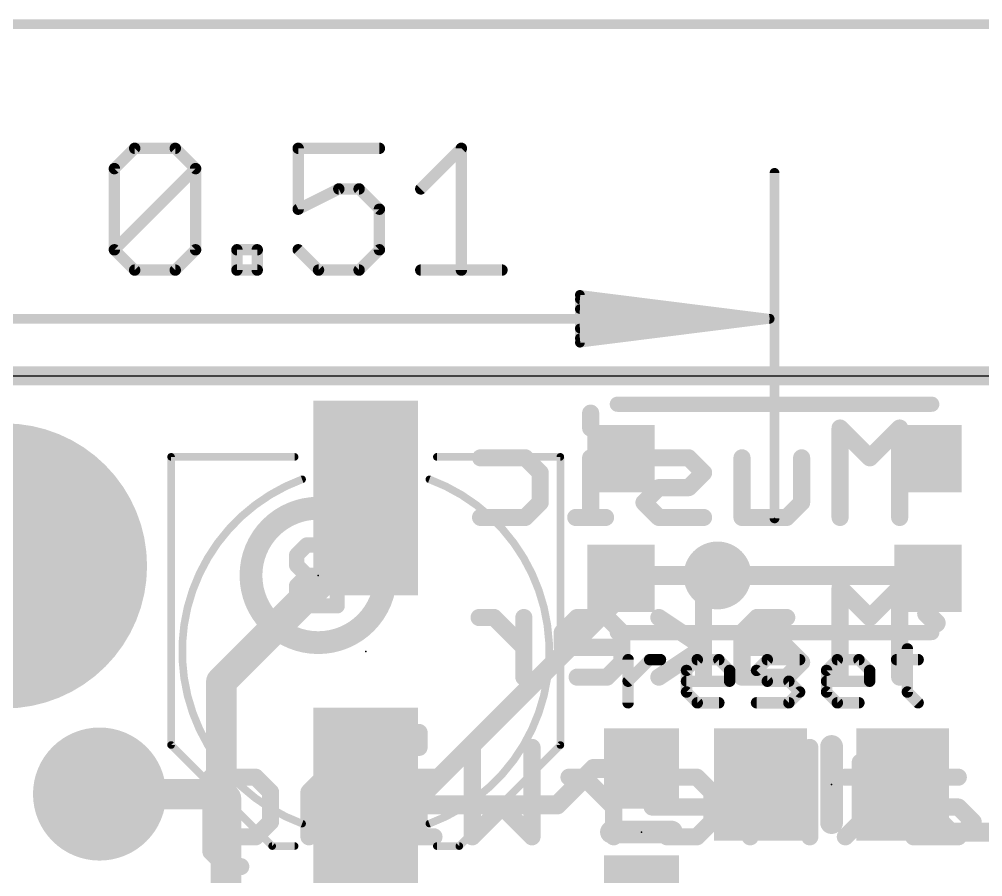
# Model space of a CAD drawing. Extents: x -11.9 to 58.8, y -5.3 to 30.8.
# Drawn here: x 2.74 to 15.61, y 16.17 to 27.62 of the extents above; entities that cross this region are included whole.
import ezdxf

# ---------------------------------------------------------------- set-up
doc = ezdxf.new("R2010")
doc.units = 0
for name, color, linetype in [('1', 12, 'CONTINUOUS'), ('16', 132, 'CONTINUOUS'), ('17', 110, 'CONTINUOUS'), ('18', 110, 'CONTINUOUS'), ('20', 53, 'CONTINUOUS'), ('21', 40, 'CONTINUOUS'), ('22', 6, 'CONTINUOUS'), ('23', 53, 'CONTINUOUS'), ('24', 53, 'CONTINUOUS'), ('47', 253, 'CONTINUOUS')]:
    doc.layers.add(name, color=color, linetype=linetype)

# ---------------------------------------------------------------- blocks, each defined once
blk = doc.blocks.new('RECT')
blk.add_solid([(-0.5, -0.5), (0.5, -0.5), (-0.5, 0.5), (0.5, 0.5)])
blk = doc.blocks.new('ROUNDP')
at = {"const_width": 0.5}
blk.add_lwpolyline([(0, -0.25, 1), (0, 0.25, 1), (0, -0.25)], format="xyb", dxfattribs=at)
blk = doc.blocks.new('ROUNDV')
at = {"const_width": 0.5}
blk.add_lwpolyline([(0, -0.25, 1), (0, 0.25, 1), (0, -0.25)], format="xyb", dxfattribs=at)

msp = doc.modelspace()

# ---------------------------------------------------------------- linework, layer by layer
at = {"layer": '1'}
for points, const_width in [([(0, 22.86), (17.78, 22.86)], 0.254), ([(7.366, 20.701), (7.366, 21.227)], 0.4064), ([(5.4365, 18.7715), (7.366, 20.701)], 0.4064), ([(11.011, 20.155), (10.777, 20.155)], 0.254), ([(11.011, 20.155), (11.049, 20.193)], 0.254), ([(11.049, 20.193), (12.065, 20.193)], 0.254), ([(14.839, 20.193), (12.065, 20.193)], 0.254), ([(14.877, 20.155), (14.839, 20.193)], 0.254), ([(5.4365, 17.272), (5.4365, 18.7715)], 0.4064), ([(9.924, 17.127), (10.411, 17.614)], 0.254), ([(10.411, 17.614), (11.049, 17.614)], 0.254), ([(14.539, 17.399), (15.174, 16.764)], 0.254), ([(3.81, 17.272), (5.4365, 17.272)], 0.4064), ([(5.4365, 17.272), (5.5, 17.2085)], 0.4064), ([(5.5, 8.13), (5.5, 17.2085)], 0.4064), ([(9.924, 17.127), (7.366, 17.127)], 0.254), ([(15.174, 16.764), (16.168, 16.764)], 0.254)]:
    msp.add_lwpolyline(points, dxfattribs=dict(at, const_width=const_width))
for points, const_width in [([(7.4676, 21.227, 1), (7.2644, 21.227)], 0.2032), ([(7.4378, 20.6292, 1), (7.2942, 20.7728)], 0.2032), ([(7.2644, 20.701, 1), (7.4676, 20.701)], 0.2032), ([(10.777, 20.2185, 1), (10.777, 20.0915)], 0.127), ([(10.9661, 20.1999, 1), (11.0559, 20.1101)], 0.127), ([(11.049, 20.2565, 1), (11.049, 20.1295)], 0.127), ([(11.0939, 20.1481, 1), (11.0041, 20.2379)], 0.127), ([(11.011, 20.0915, 1), (11.011, 20.2185)], 0.127), ([(12.065, 20.2565, 1), (12.065, 20.1295)], 0.127), ([(12.065, 20.1295, 1), (12.065, 20.2565)], 0.127), ([(14.8839, 20.2379, 1), (14.7941, 20.1481)], 0.127), ([(14.8321, 20.1101, 1), (14.9219, 20.1999)], 0.127), ([(14.839, 20.1295, 1), (14.839, 20.2565)], 0.127), ([(5.5381, 18.7715, 1), (5.3349, 18.7715)], 0.2032), ([(5.3647, 18.8433, 1), (5.5083, 18.6997)], 0.2032), ([(10.411, 17.6775, 1), (10.411, 17.5505)], 0.127), ([(10.4559, 17.5691, 1), (10.3661, 17.6589)], 0.127), ([(11.049, 17.5505, 1), (11.049, 17.6775)], 0.127), ([(14.5839, 17.4439, 1), (14.4941, 17.3541)], 0.127), ([(3.81, 17.3736, 1), (3.81, 17.1704)], 0.2032), ([(5.5083, 17.3438, 1), (5.3647, 17.2002)], 0.2032), ([(5.6016, 17.2085, 1), (5.3984, 17.2085)], 0.2032), ([(5.4282, 17.1367, 1), (5.5718, 17.2803)], 0.2032), ([(5.4365, 17.1704, 1), (5.4365, 17.3736)], 0.2032), ([(5.3349, 17.272, 1), (5.5381, 17.272)], 0.2032), ([(7.366, 17.1905, 1), (7.366, 17.0635)], 0.127), ([(9.924, 17.0635, 1), (9.924, 17.1905)], 0.127), ([(9.8791, 17.1719, 1), (9.9689, 17.0821)], 0.127), ([(15.174, 16.8275, 1), (15.174, 16.7005)], 0.127), ([(15.1291, 16.7191, 1), (15.2189, 16.8089)], 0.127)]:
    msp.add_lwpolyline(points, format="xyb", dxfattribs=dict(at, const_width=const_width))
at = {"layer": '16', "const_width": 0.254}
for points in [[(0, 22.86), (50.8, 22.86)], [(7.493, 16.637), (11.049, 20.193)], [(11.049, 20.193), (12.065, 20.193)], [(14.986, 19.558), (14.859, 19.685)], [(7.493, 7.366), (7.493, 16.637)]]:
    msp.add_lwpolyline(points, dxfattribs=at)
at = {"layer": '16', "const_width": 0.127}
for points in [[(11.049, 20.2565, 1), (11.049, 20.1295)], [(11.0939, 20.1481, 1), (11.0041, 20.2379)], [(12.065, 20.1295, 1), (12.065, 20.2565)], [(14.9039, 19.7299, 1), (14.8141, 19.6401)], [(14.9411, 19.5131, 1), (15.0309, 19.6029)], [(7.5565, 16.637, 1), (7.4295, 16.637)], [(7.4481, 16.6819, 1), (7.5379, 16.5921)]]:
    msp.add_lwpolyline(points, format="xyb", dxfattribs=at)
at = {"layer": '20'}
msp.add_line((2.54, 22.86), (48.26, 22.86), dxfattribs=at)
at = {"layer": '21'}
for points, const_width in [([(10.727, 22.4804), (14.927, 22.4804)], 0.2032), ([(4.766, 17.927), (4.766, 21.777)], 0.1016), ([(4.766, 21.777), (6.416, 21.777)], 0.1016), ([(8.316, 21.777), (9.966, 21.777)], 0.1016), ([(9.966, 21.777), (9.966, 17.927)], 0.1016), ([(14.927, 19.4296), (10.727, 19.4296)], 0.2032), ([(14.6014, 19.2115), (14.6014, 18.6353)], 0.1524), ([(10.8712, 18.4912), (10.8712, 19.0674)], 0.1524), ([(10.8712, 18.7793), (11.1593, 19.0674)], 0.1524), ([(11.1593, 19.0674), (11.3034, 19.0674)], 0.1524), ([(11.6508, 18.9234), (11.7949, 19.0674)], 0.1524), ([(11.7949, 19.0674), (12.083, 19.0674)], 0.1524), ([(12.083, 19.0674), (12.227, 18.9234)], 0.1524), ([(12.5863, 18.9234), (12.7304, 19.0674)], 0.1524), ([(12.7304, 19.0674), (13.1625, 19.0674)], 0.1524), ([(13.5218, 18.9234), (13.6659, 19.0674)], 0.1524), ([(13.6659, 19.0674), (13.954, 19.0674)], 0.1524), ([(13.954, 19.0674), (14.0981, 18.9234)], 0.1524), ([(14.4574, 19.0674), (14.7455, 19.0674)], 0.1524), ([(11.6508, 18.6353), (11.6508, 18.9234)], 0.1524), ([(12.227, 18.9234), (12.227, 18.7793)], 0.1524), ([(12.7304, 18.7793), (12.5863, 18.9234)], 0.1524), ([(13.5218, 18.6353), (13.5218, 18.9234)], 0.1524), ([(14.0981, 18.9234), (14.0981, 18.7793)], 0.1524), ([(12.227, 18.7793), (11.6508, 18.7793)], 0.1524), ([(13.0185, 18.7793), (12.7304, 18.7793)], 0.1524), ([(13.1625, 18.6353), (13.0185, 18.7793)], 0.1524), ([(14.0981, 18.7793), (13.5218, 18.7793)], 0.1524), ([(11.7949, 18.4912), (11.6508, 18.6353)], 0.1524), ([(13.0185, 18.4912), (13.1625, 18.6353)], 0.1524), ([(13.6659, 18.4912), (13.5218, 18.6353)], 0.1524), ([(14.6014, 18.6353), (14.7455, 18.4912)], 0.1524), ([(12.083, 18.4912), (11.7949, 18.4912)], 0.1524), ([(12.5863, 18.4912), (13.0185, 18.4912)], 0.1524), ([(13.954, 18.4912), (13.6659, 18.4912)], 0.1524), ([(13.589, 16.891), (13.589, 17.907)], 0.3048), ([(6.116, 16.577), (4.766, 17.927)], 0.1016), ([(9.966, 17.927), (8.616, 16.577)], 0.1016), ([(11.449, 16.764), (10.649, 16.764)], 0.3048), ([(6.416, 16.577), (6.116, 16.577)], 0.1016), ([(8.616, 16.577), (8.316, 16.577)], 0.1016)]:
    msp.add_lwpolyline(points, dxfattribs=dict(at, const_width=const_width))
for points, const_width in [([(10.727, 22.5312, 1), (10.727, 22.4296)], 0.1016), ([(14.927, 22.4296, 1), (14.927, 22.5312)], 0.1016), ([(4.7914, 21.777, 1), (4.7406, 21.777)], 0.0508), ([(4.766, 21.8024, 1), (4.766, 21.7516)], 0.0508), ([(6.416, 21.7516, 1), (6.416, 21.8024)], 0.0508), ([(8.316, 21.8024, 1), (8.316, 21.7516)], 0.0508), ([(9.9914, 21.777, 1), (9.9406, 21.777)], 0.0508), ([(9.966, 21.7516, 1), (9.966, 21.8024)], 0.0508), ([(6.516, 21.477, 0.6965), (6.516, 16.877)], 0.1016), ([(6.5248, 21.4532, 1), (6.5072, 21.5008)], 0.0508), ([(8.216, 16.877, 0.6965), (8.216, 21.477)], 0.1016), ([(8.2248, 21.5008, 1), (8.2072, 21.4532)], 0.0508), ([(10.727, 19.4804, 1), (10.727, 19.3788)], 0.1016), ([(14.927, 19.3788, 1), (14.927, 19.4804)], 0.1016), ([(14.6395, 19.2115, 1), (14.5633, 19.2115)], 0.0762), ([(10.9093, 19.0674, 1), (10.8331, 19.0674)], 0.0762), ([(11.1593, 19.1055, 1), (11.1593, 19.0293)], 0.0762), ([(11.1863, 19.0405, 1), (11.1324, 19.0944)], 0.0762), ([(11.3034, 19.0293, 1), (11.3034, 19.1055)], 0.0762), ([(11.7949, 19.1055, 1), (11.7949, 19.0293)], 0.0762), ([(11.8218, 19.0405, 1), (11.7679, 19.0944)], 0.0762), ([(12.1099, 19.0944, 1), (12.056, 19.0405)], 0.0762), ([(12.083, 19.0293, 1), (12.083, 19.1055)], 0.0762), ([(12.7304, 19.1055, 1), (12.7304, 19.0293)], 0.0762), ([(12.7573, 19.0405, 1), (12.7034, 19.0944)], 0.0762), ([(13.1625, 19.0293, 1), (13.1625, 19.1055)], 0.0762), ([(13.6659, 19.1055, 1), (13.6659, 19.0293)], 0.0762), ([(13.6928, 19.0405, 1), (13.6389, 19.0944)], 0.0762), ([(13.9809, 19.0944, 1), (13.9271, 19.0405)], 0.0762), ([(13.954, 19.0293, 1), (13.954, 19.1055)], 0.0762), ([(14.4574, 19.1055, 1), (14.4574, 19.0293)], 0.0762), ([(14.7455, 19.0293, 1), (14.7455, 19.1055)], 0.0762), ([(11.6889, 18.9234, 1), (11.6127, 18.9234)], 0.0762), ([(11.6239, 18.9503, 1), (11.6777, 18.8964)], 0.0762), ([(12.2651, 18.9234, 1), (12.1889, 18.9234)], 0.0762), ([(12.2001, 18.8964, 1), (12.254, 18.9503)], 0.0762), ([(12.6133, 18.9503, 1), (12.5594, 18.8964)], 0.0762), ([(12.5594, 18.9503, 1), (12.6133, 18.8964)], 0.0762), ([(13.5599, 18.9234, 1), (13.4837, 18.9234)], 0.0762), ([(13.4949, 18.9503, 1), (13.5488, 18.8964)], 0.0762), ([(14.1362, 18.9234, 1), (14.06, 18.9234)], 0.0762), ([(14.0711, 18.8964, 1), (14.125, 18.9503)], 0.0762), ([(10.8443, 18.8063, 1), (10.8981, 18.7524)], 0.0762), ([(11.6508, 18.8174, 1), (11.6508, 18.7412)], 0.0762), ([(12.1889, 18.7793, 1), (12.2651, 18.7793)], 0.0762), ([(12.227, 18.7412, 1), (12.227, 18.8174)], 0.0762), ([(12.7304, 18.8174, 1), (12.7304, 18.7412)], 0.0762), ([(12.7034, 18.7524, 1), (12.7573, 18.8063)], 0.0762), ([(13.0454, 18.8063, 1), (12.9915, 18.7524)], 0.0762), ([(13.0185, 18.7412, 1), (13.0185, 18.8174)], 0.0762), ([(13.5218, 18.8174, 1), (13.5218, 18.7412)], 0.0762), ([(14.06, 18.7793, 1), (14.1362, 18.7793)], 0.0762), ([(14.0981, 18.7412, 1), (14.0981, 18.8174)], 0.0762), ([(11.6777, 18.6622, 1), (11.6239, 18.6083)], 0.0762), ([(11.6127, 18.6353, 1), (11.6889, 18.6353)], 0.0762), ([(13.1895, 18.6083, 1), (13.1356, 18.6622)], 0.0762), ([(13.1356, 18.6083, 1), (13.1895, 18.6622)], 0.0762), ([(13.5488, 18.6622, 1), (13.4949, 18.6083)], 0.0762), ([(13.4837, 18.6353, 1), (13.5599, 18.6353)], 0.0762), ([(14.6284, 18.6622, 1), (14.5745, 18.6083)], 0.0762), ([(14.5633, 18.6353, 1), (14.6395, 18.6353)], 0.0762), ([(11.7949, 18.5293, 1), (11.7949, 18.4531)], 0.0762), ([(11.7679, 18.4643, 1), (11.8218, 18.5181)], 0.0762), ([(12.083, 18.4531, 1), (12.083, 18.5293)], 0.0762), ([(12.5863, 18.5293, 1), (12.5863, 18.4531)], 0.0762), ([(12.9915, 18.5181, 1), (13.0454, 18.4643)], 0.0762), ([(13.0185, 18.4531, 1), (13.0185, 18.5293)], 0.0762), ([(13.6659, 18.5293, 1), (13.6659, 18.4531)], 0.0762), ([(13.6389, 18.4643, 1), (13.6928, 18.5181)], 0.0762), ([(13.954, 18.4531, 1), (13.954, 18.5293)], 0.0762), ([(14.7185, 18.4643, 1), (14.7724, 18.5181)], 0.0762), ([(10.8331, 18.4912, 1), (10.9093, 18.4912)], 0.0762), ([(13.6652, 17.907, 1), (13.5128, 17.907)], 0.1524), ([(4.784, 17.945, 1), (4.748, 17.909)], 0.0508), ([(4.7406, 17.927, 1), (4.7914, 17.927)], 0.0508), ([(9.9406, 17.927, 1), (9.9914, 17.927)], 0.0508), ([(9.984, 17.909, 1), (9.948, 17.945)], 0.0508), ([(6.5072, 16.8532, 1), (6.5248, 16.9008)], 0.0508), ([(8.2072, 16.9008, 1), (8.2248, 16.8532)], 0.0508), ([(10.649, 16.8402, 1), (10.649, 16.6878)], 0.1524), ([(11.449, 16.6878, 1), (11.449, 16.8402)], 0.1524), ([(13.5128, 16.891, 1), (13.6652, 16.891)], 0.1524), ([(6.116, 16.6024, 1), (6.116, 16.5516)], 0.0508), ([(6.098, 16.559, 1), (6.134, 16.595)], 0.0508), ([(6.416, 16.5516, 1), (6.416, 16.6024)], 0.0508), ([(8.316, 16.6024, 1), (8.316, 16.5516)], 0.0508), ([(8.598, 16.595, 1), (8.634, 16.559)], 0.0508), ([(8.616, 16.5516, 1), (8.616, 16.6024)], 0.0508)]:
    msp.add_lwpolyline(points, format="xyb", dxfattribs=dict(at, const_width=const_width))
at = {"layer": '22'}
for points, const_width in [([(10.3704, 22.3617), (10.3704, 22.1625)], 0.2286), ([(14.1005, 21.7642), (13.7022, 22.1625)], 0.2286), ([(13.7022, 22.1625), (13.7022, 20.9677)], 0.2286), ([(14.4987, 22.1625), (14.1005, 21.7642)], 0.2286), ([(14.4987, 20.9677), (14.4987, 22.1625)], 0.2286), ([(8.8999, 21.7642), (9.4973, 21.7642)], 0.2286), ([(9.4973, 21.7642), (9.6964, 21.5651)], 0.2286), ([(10.5696, 21.7642), (10.3704, 21.7642)], 0.2286), ([(10.3704, 21.7642), (10.3704, 20.9677)], 0.2286), ([(11.6801, 21.7642), (11.0827, 21.7642)], 0.2286), ([(11.8793, 21.5651), (11.6801, 21.7642)], 0.2286), ([(12.3925, 20.9677), (12.3925, 21.7642)], 0.2286), ([(13.189, 21.7642), (13.189, 21.1668)], 0.2286), ([(9.6964, 21.5651), (9.6964, 21.1668)], 0.2286), ([(11.6801, 21.366), (11.8793, 21.5651)], 0.2286), ([(11.0827, 21.1668), (11.2819, 21.366)], 0.2286), ([(11.2819, 21.366), (11.6801, 21.366)], 0.2286), ([(9.6964, 21.1668), (9.4973, 20.9677)], 0.2286), ([(11.2819, 20.9677), (11.0827, 21.1668)], 0.2286), ([(13.189, 21.1668), (12.9899, 20.9677)], 0.2286), ([(9.4973, 20.9677), (8.8999, 20.9677)], 0.2286), ([(10.5696, 20.9677), (10.1713, 20.9677)], 0.2286), ([(11.8793, 20.9677), (11.2819, 20.9677)], 0.2286), ([(12.9899, 20.9677), (12.3925, 20.9677)], 0.2286), ([(6.5783, 20.6001), (6.4427, 20.4645)], 0.2032), ([(6.985, 20.6001), (6.5783, 20.6001)], 0.2032), ([(6.985, 19.7866), (6.985, 20.6001)], 0.2032), ([(6.4427, 20.4645), (6.4427, 20.3289)], 0.2032), ([(6.4427, 20.3289), (6.5783, 20.1933)], 0.2032), ([(6.5783, 20.1933), (6.4427, 20.0578)], 0.2032), ([(6.985, 20.1933), (6.5783, 20.1933)], 0.2032), ([(6.4427, 20.0578), (6.4427, 19.9222)], 0.2032), ([(11.8793, 18.8341), (11.8793, 20.0289)], 0.2286), ([(14.1005, 19.6306), (13.7022, 20.0289)], 0.2286), ([(13.7022, 20.0289), (13.7022, 18.8341)], 0.2286), ([(14.4987, 20.0289), (14.1005, 19.6306)], 0.2286), ([(14.4987, 18.8341), (14.4987, 20.0289)], 0.2286), ([(6.4427, 19.9222), (6.5783, 19.7866)], 0.2032), ([(6.5783, 19.7866), (6.985, 19.7866)], 0.2032), ([(9.0798, 19.6306), (8.8807, 19.6306)], 0.2286), ([(9.4781, 19.2324), (9.0798, 19.6306)], 0.2286), ([(9.4781, 18.8341), (9.4781, 19.6306)], 0.2286), ([(10.1904, 19.6306), (9.9913, 19.4315)], 0.2286), ([(10.5887, 19.6306), (10.1904, 19.6306)], 0.2286), ([(10.7878, 19.4315), (10.5887, 19.6306)], 0.2286), ([(11.8793, 19.2324), (11.2819, 19.6306)], 0.2286), ([(12.5916, 19.6306), (12.3925, 19.4315)], 0.2286), ([(12.9899, 19.6306), (12.5916, 19.6306)], 0.2286), ([(9.9913, 19.4315), (9.9913, 19.2324)], 0.2286), ([(10.7878, 19.0332), (10.7878, 19.4315)], 0.2286), ([(12.3925, 19.4315), (12.3925, 18.8341)], 0.2286), ([(9.9913, 19.2324), (10.7878, 19.2324)], 0.2286), ([(11.2819, 18.8341), (11.8793, 19.2324)], 0.2286), ([(12.9899, 19.2324), (12.3925, 19.2324)], 0.2286), ([(13.189, 19.0332), (12.9899, 19.2324)], 0.2286), ([(10.5887, 18.8341), (10.7878, 19.0332)], 0.2286), ([(12.9899, 18.8341), (13.189, 19.0332)], 0.2286), ([(10.1904, 18.8341), (10.5887, 18.8341)], 0.2286), ([(12.3925, 18.8341), (12.9899, 18.8341)], 0.2286), ([(8.0784, 18.0945), (8.0784, 17.8953)], 0.2286), ([(8.7907, 16.7005), (8.7907, 17.8953)], 0.2286), ([(9.5873, 17.8953), (9.5873, 16.7005)], 0.2286), ([(13.2982, 17.8953), (13.2982, 16.7005)], 0.2286), ([(13.9722, 17.6962), (13.9722, 16.8996)], 0.2286), ([(5.2981, 16.5014), (5.2981, 17.497)], 0.2286), ([(5.2981, 17.497), (5.8955, 17.497)], 0.2286), ([(5.8955, 17.497), (6.0947, 17.2979)], 0.2286), ([(6.807, 17.497), (6.6078, 17.2979)], 0.2286), ([(7.4044, 17.497), (6.807, 17.497)], 0.2286), ([(7.4044, 16.7005), (7.4044, 17.497)], 0.2286), ([(8.2775, 17.497), (8.0784, 17.497)], 0.2286), ([(8.0784, 17.497), (8.0784, 16.7005)], 0.2286), ([(10.2804, 17.497), (10.0813, 17.497)], 0.2286), ([(10.6787, 17.0988), (10.2804, 17.497)], 0.2286), ([(10.6787, 16.7005), (10.6787, 17.497)], 0.2286), ([(11.391, 17.497), (11.1919, 17.2979)], 0.2286), ([(11.7893, 17.497), (11.391, 17.497)], 0.2286), ([(11.9884, 17.2979), (11.7893, 17.497)], 0.2286), ([(12.7007, 17.497), (12.5016, 17.2979)], 0.2286), ([(13.099, 17.497), (12.7007, 17.497)], 0.2286), ([(13.2982, 17.2979), (13.099, 17.497)], 0.2286), ([(14.1713, 17.497), (13.773, 17.497)], 0.2286), ([(14.8836, 17.497), (14.6845, 17.2979)], 0.2286), ([(15.2819, 17.497), (14.8836, 17.497)], 0.2286), ([(6.0947, 17.2979), (6.0947, 16.8996)], 0.2286), ([(6.6078, 17.2979), (6.6078, 16.7005)], 0.2286), ([(11.1919, 17.2979), (11.1919, 17.0988)], 0.2286), ([(11.9884, 16.8996), (11.9884, 17.2979)], 0.2286), ([(12.5016, 17.2979), (12.5016, 16.7005)], 0.2286), ([(14.6845, 17.2979), (14.6845, 16.7005)], 0.2286), ([(9.189, 17.0988), (8.7907, 16.7005)], 0.2286), ([(9.5873, 16.7005), (9.189, 17.0988)], 0.2286), ([(11.1919, 17.0988), (11.9884, 17.0988)], 0.2286), ([(15.2819, 17.0988), (14.6845, 17.0988)], 0.2286), ([(15.481, 16.8996), (15.2819, 17.0988)], 0.2286), ([(6.0947, 16.8996), (5.8955, 16.7005)], 0.2286), ([(11.7893, 16.7005), (11.9884, 16.8996)], 0.2286), ([(13.9722, 16.8996), (13.773, 16.7005)], 0.2286), ([(15.2819, 16.7005), (15.481, 16.8996)], 0.2286), ([(5.8955, 16.7005), (5.2981, 16.7005)], 0.2286), ([(8.2775, 16.7005), (7.8793, 16.7005)], 0.2286), ([(11.391, 16.7005), (11.7893, 16.7005)], 0.2286), ([(14.6845, 16.7005), (15.2819, 16.7005)], 0.2286), ([(5.4973, 16.3022), (5.2981, 16.5014)], 0.2286), ([(5.6964, 16.3022), (5.4973, 16.3022)], 0.2286)]:
    msp.add_lwpolyline(points, dxfattribs=dict(at, const_width=const_width))
for points, const_width in [([(10.4276, 22.3617, 1), (10.3133, 22.3617)], 0.1143), ([(13.7593, 22.1625, 1), (13.645, 22.1625)], 0.1143), ([(13.7426, 22.2029, 1), (13.6618, 22.1221)], 0.1143), ([(14.5559, 22.1625, 1), (14.4416, 22.1625)], 0.1143), ([(14.5391, 22.1221, 1), (14.4583, 22.2029)], 0.1143), ([(10.3133, 22.1625, 1), (10.4276, 22.1625)], 0.1143), ([(8.8999, 21.8214, 1), (8.8999, 21.7071)], 0.1143), ([(9.5377, 21.8047, 1), (9.4569, 21.7238)], 0.1143), ([(9.4973, 21.7071, 1), (9.4973, 21.8214)], 0.1143), ([(10.3704, 21.8214, 1), (10.3704, 21.7071)], 0.1143), ([(10.4276, 21.7642, 1), (10.3133, 21.7642)], 0.1143), ([(10.5696, 21.7071, 1), (10.5696, 21.8214)], 0.1143), ([(11.0827, 21.8214, 1), (11.0827, 21.7071)], 0.1143), ([(11.7206, 21.8047, 1), (11.6397, 21.7238)], 0.1143), ([(11.6801, 21.7071, 1), (11.6801, 21.8214)], 0.1143), ([(12.4496, 21.7642, 1), (12.3353, 21.7642)], 0.1143), ([(13.2462, 21.7642, 1), (13.1319, 21.7642)], 0.1143), ([(14.06, 21.8047, 1), (14.1409, 21.7238)], 0.1143), ([(14.06, 21.7238, 1), (14.1409, 21.8047)], 0.1143), ([(9.7536, 21.5651, 1), (9.6393, 21.5651)], 0.1143), ([(9.656, 21.5247, 1), (9.7368, 21.6055)], 0.1143), ([(11.9197, 21.5247, 1), (11.8389, 21.6055)], 0.1143), ([(11.8389, 21.5247, 1), (11.9197, 21.6055)], 0.1143), ([(11.2819, 21.4231, 1), (11.2819, 21.3088)], 0.1143), ([(11.3223, 21.3256, 1), (11.2415, 21.4064)], 0.1143), ([(11.6397, 21.4064, 1), (11.7206, 21.3256)], 0.1143), ([(11.6801, 21.3088, 1), (11.6801, 21.4231)], 0.1143), ([(6.731, 19.295, 1), (6.731, 21.091, 1), (6.731, 19.295)], 0.3048), ([(9.7368, 21.1264, 1), (9.656, 21.2072)], 0.1143), ([(11.1231, 21.2072, 1), (11.0423, 21.1264)], 0.1143), ([(11.0423, 21.2072, 1), (11.1231, 21.1264)], 0.1143), ([(13.2294, 21.1264, 1), (13.1486, 21.2072)], 0.1143), ([(9.6393, 21.1668, 1), (9.7536, 21.1668)], 0.1143), ([(13.1319, 21.1668, 1), (13.2462, 21.1668)], 0.1143), ([(8.8999, 21.0249, 1), (8.8999, 20.9106)], 0.1143), ([(9.4569, 21.0081, 1), (9.5377, 20.9273)], 0.1143), ([(9.4973, 20.9106, 1), (9.4973, 21.0249)], 0.1143), ([(10.1713, 21.0249, 1), (10.1713, 20.9106)], 0.1143), ([(10.3133, 20.9677, 1), (10.4276, 20.9677)], 0.1143), ([(10.5696, 20.9106, 1), (10.5696, 21.0249)], 0.1143), ([(11.2819, 21.0249, 1), (11.2819, 20.9106)], 0.1143), ([(11.2415, 20.9273, 1), (11.3223, 21.0081)], 0.1143), ([(11.8793, 20.9106, 1), (11.8793, 21.0249)], 0.1143), ([(12.3925, 21.0249, 1), (12.3925, 20.9106)], 0.1143), ([(12.3353, 20.9677, 1), (12.4496, 20.9677)], 0.1143), ([(12.9495, 21.0081, 1), (13.0303, 20.9273)], 0.1143), ([(12.9899, 20.9106, 1), (12.9899, 21.0249)], 0.1143), ([(13.645, 20.9677, 1), (13.7593, 20.9677)], 0.1143), ([(14.4416, 20.9677, 1), (14.5559, 20.9677)], 0.1143), ([(6.5783, 20.6509, 1), (6.5783, 20.5493)], 0.1016), ([(6.6142, 20.5642, 1), (6.5423, 20.636)], 0.1016), ([(7.0358, 20.6001, 1), (6.9342, 20.6001)], 0.1016), ([(6.985, 20.5493, 1), (6.985, 20.6509)], 0.1016), ([(6.4935, 20.4645, 1), (6.3919, 20.4645)], 0.1016), ([(6.4068, 20.5004, 1), (6.4786, 20.4286)], 0.1016), ([(6.4786, 20.3648, 1), (6.4068, 20.293)], 0.1016), ([(6.3919, 20.3289, 1), (6.4935, 20.3289)], 0.1016), ([(6.5783, 20.2441, 1), (6.5783, 20.1425)], 0.1016), ([(6.6142, 20.1574, 1), (6.5423, 20.2293)], 0.1016), ([(6.5423, 20.1574, 1), (6.6142, 20.2293)], 0.1016), ([(6.985, 20.1425, 1), (6.985, 20.2441)], 0.1016), ([(6.4935, 20.0578, 1), (6.3919, 20.0578)], 0.1016), ([(6.4068, 20.0937, 1), (6.4786, 20.0218)], 0.1016), ([(11.9364, 20.0289, 1), (11.8221, 20.0289)], 0.1143), ([(13.7593, 20.0289, 1), (13.645, 20.0289)], 0.1143), ([(13.7426, 20.0693, 1), (13.6618, 19.9885)], 0.1143), ([(14.5559, 20.0289, 1), (14.4416, 20.0289)], 0.1143), ([(14.5391, 19.9885, 1), (14.4583, 20.0693)], 0.1143), ([(6.4786, 19.9581, 1), (6.4068, 19.8863)], 0.1016), ([(6.3919, 19.9222, 1), (6.4935, 19.9222)], 0.1016), ([(6.5783, 19.8374, 1), (6.5783, 19.7358)], 0.1016), ([(6.5423, 19.7507, 1), (6.6142, 19.8225)], 0.1016), ([(6.9342, 19.7866, 1), (7.0358, 19.7866)], 0.1016), ([(6.985, 19.7358, 1), (6.985, 19.8374)], 0.1016), ([(8.8807, 19.6878, 1), (8.8807, 19.5735)], 0.1143), ([(9.1203, 19.6711, 1), (9.0394, 19.5902)], 0.1143), ([(9.0798, 19.5735, 1), (9.0798, 19.6878)], 0.1143), ([(9.5353, 19.6306, 1), (9.421, 19.6306)], 0.1143), ([(10.1904, 19.6878, 1), (10.1904, 19.5735)], 0.1143), ([(10.2308, 19.5902, 1), (10.15, 19.6711)], 0.1143), ([(10.6291, 19.6711, 1), (10.5483, 19.5902)], 0.1143), ([(10.5887, 19.5735, 1), (10.5887, 19.6878)], 0.1143), ([(11.3136, 19.6782, 1), (11.2502, 19.5831)], 0.1143), ([(12.5916, 19.6878, 1), (12.5916, 19.5735)], 0.1143), ([(12.632, 19.5902, 1), (12.5512, 19.6711)], 0.1143), ([(12.9899, 19.5735, 1), (12.9899, 19.6878)], 0.1143), ([(14.06, 19.6711, 1), (14.1409, 19.5902)], 0.1143), ([(14.06, 19.5902, 1), (14.1409, 19.6711)], 0.1143), ([(10.0484, 19.4315, 1), (9.9341, 19.4315)], 0.1143), ([(9.9509, 19.4719, 1), (10.0317, 19.3911)], 0.1143), ([(10.845, 19.4315, 1), (10.7307, 19.4315)], 0.1143), ([(10.7474, 19.3911, 1), (10.8283, 19.4719)], 0.1143), ([(12.352, 19.4719, 1), (12.4329, 19.3911)], 0.1143), ([(12.4496, 19.4315, 1), (12.3353, 19.4315)], 0.1143), ([(9.4377, 19.192, 1), (9.5185, 19.2728)], 0.1143), ([(9.9913, 19.2895, 1), (9.9913, 19.1752)], 0.1143), ([(10.7878, 19.1752, 1), (10.7878, 19.2895)], 0.1143), ([(11.911, 19.1848, 1), (11.8476, 19.2799)], 0.1143), ([(11.8476, 19.1848, 1), (11.911, 19.2799)], 0.1143), ([(12.3925, 19.2895, 1), (12.3925, 19.1752)], 0.1143), ([(13.0303, 19.2728, 1), (12.9495, 19.192)], 0.1143), ([(12.9899, 19.1752, 1), (12.9899, 19.2895)], 0.1143), ([(9.9341, 19.2324, 1), (10.0484, 19.2324)], 0.1143), ([(10.7307, 19.0332, 1), (10.845, 19.0332)], 0.1143), ([(10.8283, 18.9928, 1), (10.7474, 19.0736)], 0.1143), ([(13.2294, 18.9928, 1), (13.1486, 19.0736)], 0.1143), ([(13.1486, 18.9928, 1), (13.2294, 19.0736)], 0.1143), ([(10.1904, 18.8912, 1), (10.1904, 18.7769)], 0.1143), ([(10.5483, 18.8745, 1), (10.6291, 18.7937)], 0.1143), ([(10.5887, 18.7769, 1), (10.5887, 18.8912)], 0.1143), ([(11.2502, 18.8817, 1), (11.3136, 18.7865)], 0.1143), ([(12.3925, 18.8912, 1), (12.3925, 18.7769)], 0.1143), ([(12.9495, 18.8745, 1), (13.0303, 18.7937)], 0.1143), ([(12.9899, 18.7769, 1), (12.9899, 18.8912)], 0.1143), ([(9.421, 18.8341, 1), (9.5353, 18.8341)], 0.1143), ([(11.8221, 18.8341, 1), (11.9364, 18.8341)], 0.1143), ([(12.3353, 18.8341, 1), (12.4496, 18.8341)], 0.1143), ([(13.645, 18.8341, 1), (13.7593, 18.8341)], 0.1143), ([(14.4416, 18.8341, 1), (14.5559, 18.8341)], 0.1143), ([(8.1356, 18.0945, 1), (8.0213, 18.0945)], 0.1143), ([(8.0213, 17.8953, 1), (8.1356, 17.8953)], 0.1143), ([(8.8479, 17.8953, 1), (8.7336, 17.8953)], 0.1143), ([(9.6444, 17.8953, 1), (9.5301, 17.8953)], 0.1143), ([(13.3553, 17.8953, 1), (13.241, 17.8953)], 0.1143), ([(14.0293, 17.6962, 1), (13.915, 17.6962)], 0.1143), ([(5.2981, 17.5542, 1), (5.2981, 17.4399)], 0.1143), ([(5.3553, 17.497, 1), (5.241, 17.497)], 0.1143), ([(5.9359, 17.5375, 1), (5.8551, 17.4566)], 0.1143), ([(5.8955, 17.4399, 1), (5.8955, 17.5542)], 0.1143), ([(6.807, 17.5542, 1), (6.807, 17.4399)], 0.1143), ([(6.8474, 17.4566, 1), (6.7666, 17.5375)], 0.1143), ([(7.4615, 17.497, 1), (7.3472, 17.497)], 0.1143), ([(7.4044, 17.4399, 1), (7.4044, 17.5542)], 0.1143), ([(8.0784, 17.5542, 1), (8.0784, 17.4399)], 0.1143), ([(8.1356, 17.497, 1), (8.0213, 17.497)], 0.1143), ([(8.2775, 17.4399, 1), (8.2775, 17.5542)], 0.1143), ([(10.0813, 17.5542, 1), (10.0813, 17.4399)], 0.1143), ([(10.3208, 17.5375, 1), (10.24, 17.4566)], 0.1143), ([(10.2804, 17.4399, 1), (10.2804, 17.5542)], 0.1143), ([(10.7359, 17.497, 1), (10.6216, 17.497)], 0.1143), ([(11.391, 17.5542, 1), (11.391, 17.4399)], 0.1143), ([(11.4314, 17.4566, 1), (11.3506, 17.5375)], 0.1143), ([(11.8297, 17.5375, 1), (11.7489, 17.4566)], 0.1143), ([(11.7893, 17.4399, 1), (11.7893, 17.5542)], 0.1143), ([(12.7007, 17.5542, 1), (12.7007, 17.4399)], 0.1143), ([(12.7412, 17.4566, 1), (12.6603, 17.5375)], 0.1143), ([(13.1394, 17.5375, 1), (13.0586, 17.4566)], 0.1143), ([(13.099, 17.4399, 1), (13.099, 17.5542)], 0.1143), ([(13.773, 17.5542, 1), (13.773, 17.4399)], 0.1143), ([(14.1713, 17.4399, 1), (14.1713, 17.5542)], 0.1143), ([(14.8836, 17.5542, 1), (14.8836, 17.4399)], 0.1143), ([(14.924, 17.4566, 1), (14.8432, 17.5375)], 0.1143), ([(15.2819, 17.4399, 1), (15.2819, 17.5542)], 0.1143), ([(6.1518, 17.2979, 1), (6.0375, 17.2979)], 0.1143), ([(6.0543, 17.2575, 1), (6.1351, 17.3383)], 0.1143), ([(6.665, 17.2979, 1), (6.5507, 17.2979)], 0.1143), ([(6.5674, 17.3383, 1), (6.6483, 17.2575)], 0.1143), ([(11.249, 17.2979, 1), (11.1347, 17.2979)], 0.1143), ([(11.1515, 17.3383, 1), (11.2323, 17.2575)], 0.1143), ([(12.0456, 17.2979, 1), (11.9313, 17.2979)], 0.1143), ([(11.948, 17.2575, 1), (12.0288, 17.3383)], 0.1143), ([(12.5588, 17.2979, 1), (12.4445, 17.2979)], 0.1143), ([(12.4612, 17.3383, 1), (12.542, 17.2575)], 0.1143), ([(13.2577, 17.2575, 1), (13.3386, 17.3383)], 0.1143), ([(14.7416, 17.2979, 1), (14.6273, 17.2979)], 0.1143), ([(14.6441, 17.3383, 1), (14.7249, 17.2575)], 0.1143), ([(9.2294, 17.1392, 1), (9.1486, 17.0584)], 0.1143), ([(9.2294, 17.0584, 1), (9.1486, 17.1392)], 0.1143), ([(10.6383, 17.0584, 1), (10.7191, 17.1392)], 0.1143), ([(11.1919, 17.1559, 1), (11.1919, 17.0416)], 0.1143), ([(11.1347, 17.0988, 1), (11.249, 17.0988)], 0.1143), ([(11.9884, 17.0416, 1), (11.9884, 17.1559)], 0.1143), ([(14.6845, 17.1559, 1), (14.6845, 17.0416)], 0.1143), ([(15.3223, 17.1392, 1), (15.2415, 17.0584)], 0.1143), ([(15.2819, 17.0416, 1), (15.2819, 17.1559)], 0.1143), ([(6.1351, 16.8592, 1), (6.0543, 16.94)], 0.1143), ([(12.0288, 16.8592, 1), (11.948, 16.94)], 0.1143), ([(14.0126, 16.8592, 1), (13.9318, 16.94)], 0.1143), ([(15.5214, 16.8592, 1), (15.4406, 16.94)], 0.1143), ([(15.4406, 16.8592, 1), (15.5214, 16.94)], 0.1143), ([(6.0375, 16.8996, 1), (6.1518, 16.8996)], 0.1143), ([(11.9313, 16.8996, 1), (12.0456, 16.8996)], 0.1143), ([(13.915, 16.8996, 1), (14.0293, 16.8996)], 0.1143), ([(5.2981, 16.7577, 1), (5.2981, 16.6434)], 0.1143), ([(5.8551, 16.7409, 1), (5.9359, 16.6601)], 0.1143), ([(5.8955, 16.6434, 1), (5.8955, 16.7577)], 0.1143), ([(6.5507, 16.7005, 1), (6.665, 16.7005)], 0.1143), ([(7.3472, 16.7005, 1), (7.4615, 16.7005)], 0.1143), ([(7.8793, 16.7577, 1), (7.8793, 16.6434)], 0.1143), ([(8.0213, 16.7005, 1), (8.1356, 16.7005)], 0.1143), ([(8.2775, 16.6434, 1), (8.2775, 16.7577)], 0.1143), ([(8.7503, 16.7409, 1), (8.8311, 16.6601)], 0.1143), ([(8.7336, 16.7005, 1), (8.8479, 16.7005)], 0.1143), ([(9.5301, 16.7005, 1), (9.6444, 16.7005)], 0.1143), ([(9.5469, 16.6601, 1), (9.6277, 16.7409)], 0.1143), ([(10.6216, 16.7005, 1), (10.7359, 16.7005)], 0.1143), ([(11.391, 16.7577, 1), (11.391, 16.6434)], 0.1143), ([(11.7489, 16.7409, 1), (11.8297, 16.6601)], 0.1143), ([(11.7893, 16.6434, 1), (11.7893, 16.7577)], 0.1143), ([(12.4445, 16.7005, 1), (12.5588, 16.7005)], 0.1143), ([(13.241, 16.7005, 1), (13.3553, 16.7005)], 0.1143), ([(13.7326, 16.7409, 1), (13.8134, 16.6601)], 0.1143), ([(14.6273, 16.7005, 1), (14.7416, 16.7005)], 0.1143), ([(14.6845, 16.7577, 1), (14.6845, 16.6434)], 0.1143), ([(15.2415, 16.7409, 1), (15.3223, 16.6601)], 0.1143), ([(15.2819, 16.6434, 1), (15.2819, 16.7577)], 0.1143), ([(5.3385, 16.5418, 1), (5.2577, 16.461)], 0.1143), ([(5.241, 16.5014, 1), (5.3553, 16.5014)], 0.1143), ([(5.4973, 16.3594, 1), (5.4973, 16.2451)], 0.1143), ([(5.4568, 16.2618, 1), (5.5377, 16.3426)], 0.1143), ([(5.6964, 16.2451, 1), (5.6964, 16.3594)], 0.1143)]:
    msp.add_lwpolyline(points, format="xyb", dxfattribs=dict(at, const_width=const_width))
at = {"layer": '23'}
for p in [(12.827, 20.955), (7.366, 19.177), (13.589, 17.399), (11.049, 16.764)]:
    msp.add_point(p, dxfattribs=at)
at = {"layer": '24'}
msp.add_point((6.731, 20.193), dxfattribs=at)
at = {"layer": '47'}
for points, const_width in [([(0.065, 27.559), (50.735, 27.559)], 0.13), ([(4.0083, 25.6285), (4.2795, 25.8997)], 0.1524), ([(4.2795, 25.8997), (4.8218, 25.8997)], 0.1524), ([(4.8218, 25.8997), (5.093, 25.6285)], 0.1524), ([(7.5487, 25.8997), (6.464, 25.8997)], 0.1524), ([(6.464, 25.8997), (6.464, 25.0862)], 0.1524), ([(8.1012, 25.3574), (8.6435, 25.8997)], 0.1524), ([(8.6435, 25.8997), (8.6435, 24.2727)], 0.1524), ([(4.0083, 24.5439), (4.0083, 25.6285)], 0.1524), ([(4.0083, 24.5439), (5.093, 25.6285)], 0.1524), ([(5.093, 25.6285), (5.093, 24.5439)], 0.1524), ([(12.827, 20.955), (12.827, 25.572)], 0.13), ([(6.464, 25.0862), (7.0064, 25.3574)], 0.1524), ([(7.0064, 25.3574), (7.2775, 25.3574)], 0.1524), ([(7.2775, 25.3574), (7.5487, 25.0862)], 0.1524), ([(7.5487, 25.0862), (7.5487, 24.5439)], 0.1524), ([(4.2795, 24.2727), (4.0083, 24.5439)], 0.1524), ([(5.093, 24.5439), (4.8218, 24.2727)], 0.1524), ([(5.6455, 24.2727), (5.6455, 24.5439)], 0.1524), ([(5.6455, 24.5439), (5.9166, 24.5439)], 0.1524), ([(5.9166, 24.5439), (5.9166, 24.2727)], 0.1524), ([(6.7352, 24.2727), (6.464, 24.5439)], 0.1524), ([(7.5487, 24.5439), (7.2775, 24.2727)], 0.1524), ([(4.8218, 24.2727), (4.2795, 24.2727)], 0.1524), ([(5.9166, 24.2727), (5.6455, 24.2727)], 0.1524), ([(7.2775, 24.2727), (6.7352, 24.2727)], 0.1524), ([(8.1012, 24.2727), (9.1859, 24.2727)], 0.1524), ([(12.762, 23.622), (10.227, 23.9412)], 0.13), ([(10.227, 23.9412), (10.227, 23.3028)], 0.13), ([(12.762, 23.622), (10.227, 23.882)], 0.13), ([(12.762, 23.622), (10.227, 23.752)], 0.13), ([(0.065, 23.622), (12.762, 23.622)], 0.13), ([(10.227, 23.3028), (12.762, 23.622)], 0.13), ([(10.227, 23.492), (12.762, 23.622)], 0.13), ([(10.227, 23.362), (12.762, 23.622)], 0.13), ([(27.432, 22.86), (-11.475, 22.86)], 0.13)]:
    msp.add_lwpolyline(points, dxfattribs=dict(at, const_width=const_width))
for points, const_width in [([(4.2795, 25.9378, 1), (4.2795, 25.8616)], 0.0762), ([(4.3064, 25.8727, 1), (4.2525, 25.9266)], 0.0762), ([(4.8487, 25.9266, 1), (4.7949, 25.8727)], 0.0762), ([(4.8218, 25.8616, 1), (4.8218, 25.9378)], 0.0762), ([(6.464, 25.9378, 1), (6.464, 25.8616)], 0.0762), ([(6.5021, 25.8997, 1), (6.4259, 25.8997)], 0.0762), ([(7.5487, 25.8616, 1), (7.5487, 25.9378)], 0.0762), ([(8.6816, 25.8997, 1), (8.6054, 25.8997)], 0.0762), ([(8.6705, 25.8727, 1), (8.6166, 25.9266)], 0.0762), ([(4.0464, 25.6285, 1), (3.9702, 25.6285)], 0.0762), ([(3.9814, 25.6555, 1), (4.0353, 25.6016)], 0.0762), ([(5.1311, 25.6285, 1), (5.0549, 25.6285)], 0.0762), ([(5.1199, 25.6016, 1), (5.066, 25.6555)], 0.0762), ([(5.066, 25.6016, 1), (5.1199, 25.6555)], 0.0762), ([(12.8595, 25.572, 1), (12.7945, 25.572)], 0.065), ([(7.0064, 25.3955, 1), (7.0064, 25.3193)], 0.0762), ([(7.0234, 25.3233, 1), (6.9893, 25.3914)], 0.0762), ([(7.3045, 25.3843, 1), (7.2506, 25.3304)], 0.0762), ([(7.2775, 25.3193, 1), (7.2775, 25.3955)], 0.0762), ([(8.0743, 25.3843, 1), (8.1281, 25.3304)], 0.0762), ([(6.447, 25.1203, 1), (6.4811, 25.0521)], 0.0762), ([(6.4259, 25.0862, 1), (6.5021, 25.0862)], 0.0762), ([(7.5868, 25.0862, 1), (7.5106, 25.0862)], 0.0762), ([(7.5218, 25.0593, 1), (7.5756, 25.1131)], 0.0762), ([(4.0353, 24.5708, 1), (3.9814, 24.5169)], 0.0762), ([(3.9814, 24.5708, 1), (4.0353, 24.5169)], 0.0762), ([(5.1199, 24.5169, 1), (5.066, 24.5708)], 0.0762), ([(5.6836, 24.5439, 1), (5.6074, 24.5439)], 0.0762), ([(5.6455, 24.582, 1), (5.6455, 24.5058)], 0.0762), ([(5.9547, 24.5439, 1), (5.8785, 24.5439)], 0.0762), ([(5.9166, 24.5058, 1), (5.9166, 24.582)], 0.0762), ([(6.491, 24.5708, 1), (6.4371, 24.5169)], 0.0762), ([(7.5756, 24.5169, 1), (7.5218, 24.5708)], 0.0762), ([(3.9702, 24.5439, 1), (4.0464, 24.5439)], 0.0762), ([(5.0549, 24.5439, 1), (5.1311, 24.5439)], 0.0762), ([(7.5106, 24.5439, 1), (7.5868, 24.5439)], 0.0762), ([(4.2795, 24.3108, 1), (4.2795, 24.2346)], 0.0762), ([(4.2525, 24.2458, 1), (4.3064, 24.2996)], 0.0762), ([(4.7949, 24.2996, 1), (4.8487, 24.2458)], 0.0762), ([(4.8218, 24.2346, 1), (4.8218, 24.3108)], 0.0762), ([(5.6455, 24.3108, 1), (5.6455, 24.2346)], 0.0762), ([(5.9166, 24.2346, 1), (5.9166, 24.3108)], 0.0762), ([(6.7352, 24.3108, 1), (6.7352, 24.2346)], 0.0762), ([(6.7083, 24.2458, 1), (6.7621, 24.2996)], 0.0762), ([(7.2506, 24.2996, 1), (7.3045, 24.2458)], 0.0762), ([(7.2775, 24.2346, 1), (7.2775, 24.3108)], 0.0762), ([(8.1012, 24.3108, 1), (8.1012, 24.2346)], 0.0762), ([(9.1859, 24.2346, 1), (9.1859, 24.3108)], 0.0762), ([(5.6074, 24.2727, 1), (5.6836, 24.2727)], 0.0762), ([(5.8785, 24.2727, 1), (5.9547, 24.2727)], 0.0762), ([(8.6054, 24.2727, 1), (8.6816, 24.2727)], 0.0762), ([(10.2311, 23.9735, 1), (10.2229, 23.909)], 0.065), ([(10.2595, 23.9412, 1), (10.1945, 23.9412)], 0.065), ([(10.2303, 23.9143, 1), (10.2237, 23.8497)], 0.065), ([(10.2287, 23.7845, 1), (10.2253, 23.7195)], 0.065), ([(12.7661, 23.5898, 1), (12.7579, 23.6542)], 0.065), ([(12.7579, 23.5898, 1), (12.7661, 23.6542)], 0.065), ([(12.7653, 23.5897, 1), (12.7587, 23.6543)], 0.065), ([(12.7587, 23.5897, 1), (12.7653, 23.6543)], 0.065), ([(12.7603, 23.5895, 1), (12.7637, 23.6545)], 0.065), ([(12.7637, 23.5895, 1), (12.7603, 23.6545)], 0.065), ([(12.762, 23.5895, 1), (12.762, 23.6545)], 0.065), ([(10.2253, 23.5245, 1), (10.2287, 23.4595)], 0.065), ([(10.2237, 23.3943, 1), (10.2303, 23.3297)], 0.065), ([(10.2229, 23.335, 1), (10.2311, 23.2705)], 0.065), ([(10.1945, 23.3028, 1), (10.2595, 23.3028)], 0.065), ([(12.7945, 20.955, 1), (12.8595, 20.955)], 0.065)]:
    msp.add_lwpolyline(points, format="xyb", dxfattribs=dict(at, const_width=const_width))

# ---------------------------------------------------------------- block references
at = {"layer": '1'}
for p, xscale, yscale, rotation in [((7.366, 21.227), 2.6, 1.4, 270), ((7.366, 17.127), 2.6, 1.4, 270), ((12.639, 17.399), 1.24, 1.5, 180), ((14.539, 17.399), 1.24, 1.5, 180)]:
    msp.add_blockref('RECT', p, dxfattribs=dict(at, xscale=xscale, yscale=yscale, rotation=rotation))
at = {"layer": '1', "xscale": 0.9, "yscale": 0.9}
for p in [(10.777, 21.755), (14.877, 21.755), (10.777, 20.155), (14.877, 20.155)]:
    msp.add_blockref('RECT', p, dxfattribs=at)
at = {"layer": '1', "xscale": 1.075, "rotation": 270}
for p in [(11.049, 17.614), (11.049, 15.914)]:
    msp.add_blockref('RECT', p, dxfattribs=at)
at = {"layer": '17', "xscale": 3.81, "yscale": 3.81}
msp.add_blockref('ROUNDP', (2.54, 20.32), dxfattribs=at)
msp.add_blockref('ROUNDP', (2.54, 20.32), dxfattribs=at)
at = {"layer": '17', "xscale": 1.778, "yscale": 1.778, "rotation": 270}
msp.add_blockref('ROUNDP', (3.81, 17.272), dxfattribs=at)
msp.add_blockref('ROUNDP', (3.81, 17.272), dxfattribs=at)
at = {"layer": '18', "xscale": 0.9064, "yscale": 0.9064}
msp.add_blockref('ROUNDV', (12.065, 20.193), dxfattribs=at)
msp.add_blockref('ROUNDV', (12.065, 20.193), dxfattribs=at)

doc.saveas('drawing.dxf')
